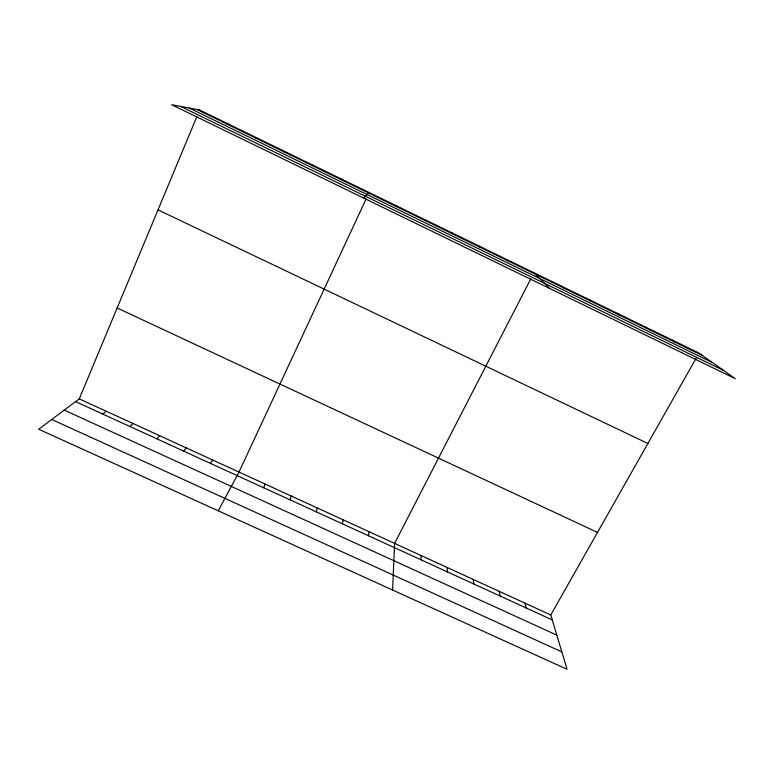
<?xml version="1.0" encoding="UTF-8"?>
<svg xmlns="http://www.w3.org/2000/svg" width="774" height="774" viewBox="0 0 774 774"><rect width="100%" height="100%" fill="white"/><g stroke="black" fill="none" stroke-linecap="round" stroke-linejoin="round"><path stroke-width="1.16" d="M392.602 590.03L394.595 543.406L530.741 278.95M368.482 535.753L368.937 531.641M342.437 523.824L343.172 519.838M396.733 206.697L396.898 206.048M316.276 511.846L317.292 507.976M289.998 499.82L291.305 496.066M696.087 358.343L550.769 614.982L567.061 669.297L38.7 429.241L79.258 398.871L196.848 116.642M263.615 487.726L265.201 484.098M366.131 198.928L238.982 472.082L218.249 510.811M210.48 463.403L212.657 460.017M183.748 451.155L186.205 447.894M156.88 438.848L159.647 435.723M363.616 198.028L369.111 192.523M129.906 426.493L132.964 423.494M102.807 414.09L106.173 411.207M340.367 179.268L341.189 178.929M311.99 165.452L313.141 165.278M283.468 151.578L284.958 151.559M254.82 137.627L256.639 137.772M226.027 123.617L228.195 123.927M64.252 410.114L556.816 635.135M51.742 419.479L561.837 651.892M79.258 398.871L550.769 614.982M75.591 401.619L552.249 619.916M117.126 307.984L597.518 532.425M158.002 209.88L647.877 443.483M197.099 109.54L702.318 355.43M189.311 108.06L712.428 362.561M180.671 106.425L723.613 370.456M671.851 339.883L674.812 342.04M644.529 326.58L647.19 328.592M617.072 313.218L619.423 315.086M589.488 299.79L591.529 301.512M561.779 286.303L563.501 287.87M533.925 272.748L549.627 288.441M506.776 259.532L507.879 260.799M479.493 246.258L480.286 247.37M452.093 232.916L452.567 233.874M525.024 603.188L526.233 608.006M499.172 591.336L500.11 596.038M424.558 219.516L424.713 220.319M473.195 579.426L473.862 584.012M447.111 567.477L447.498 571.938M420.911 555.461L421.017 559.815M199.605 110.014L171.615 104.703L735.3 378.699L699.048 353.118L199.605 110.014"/></g></svg>
